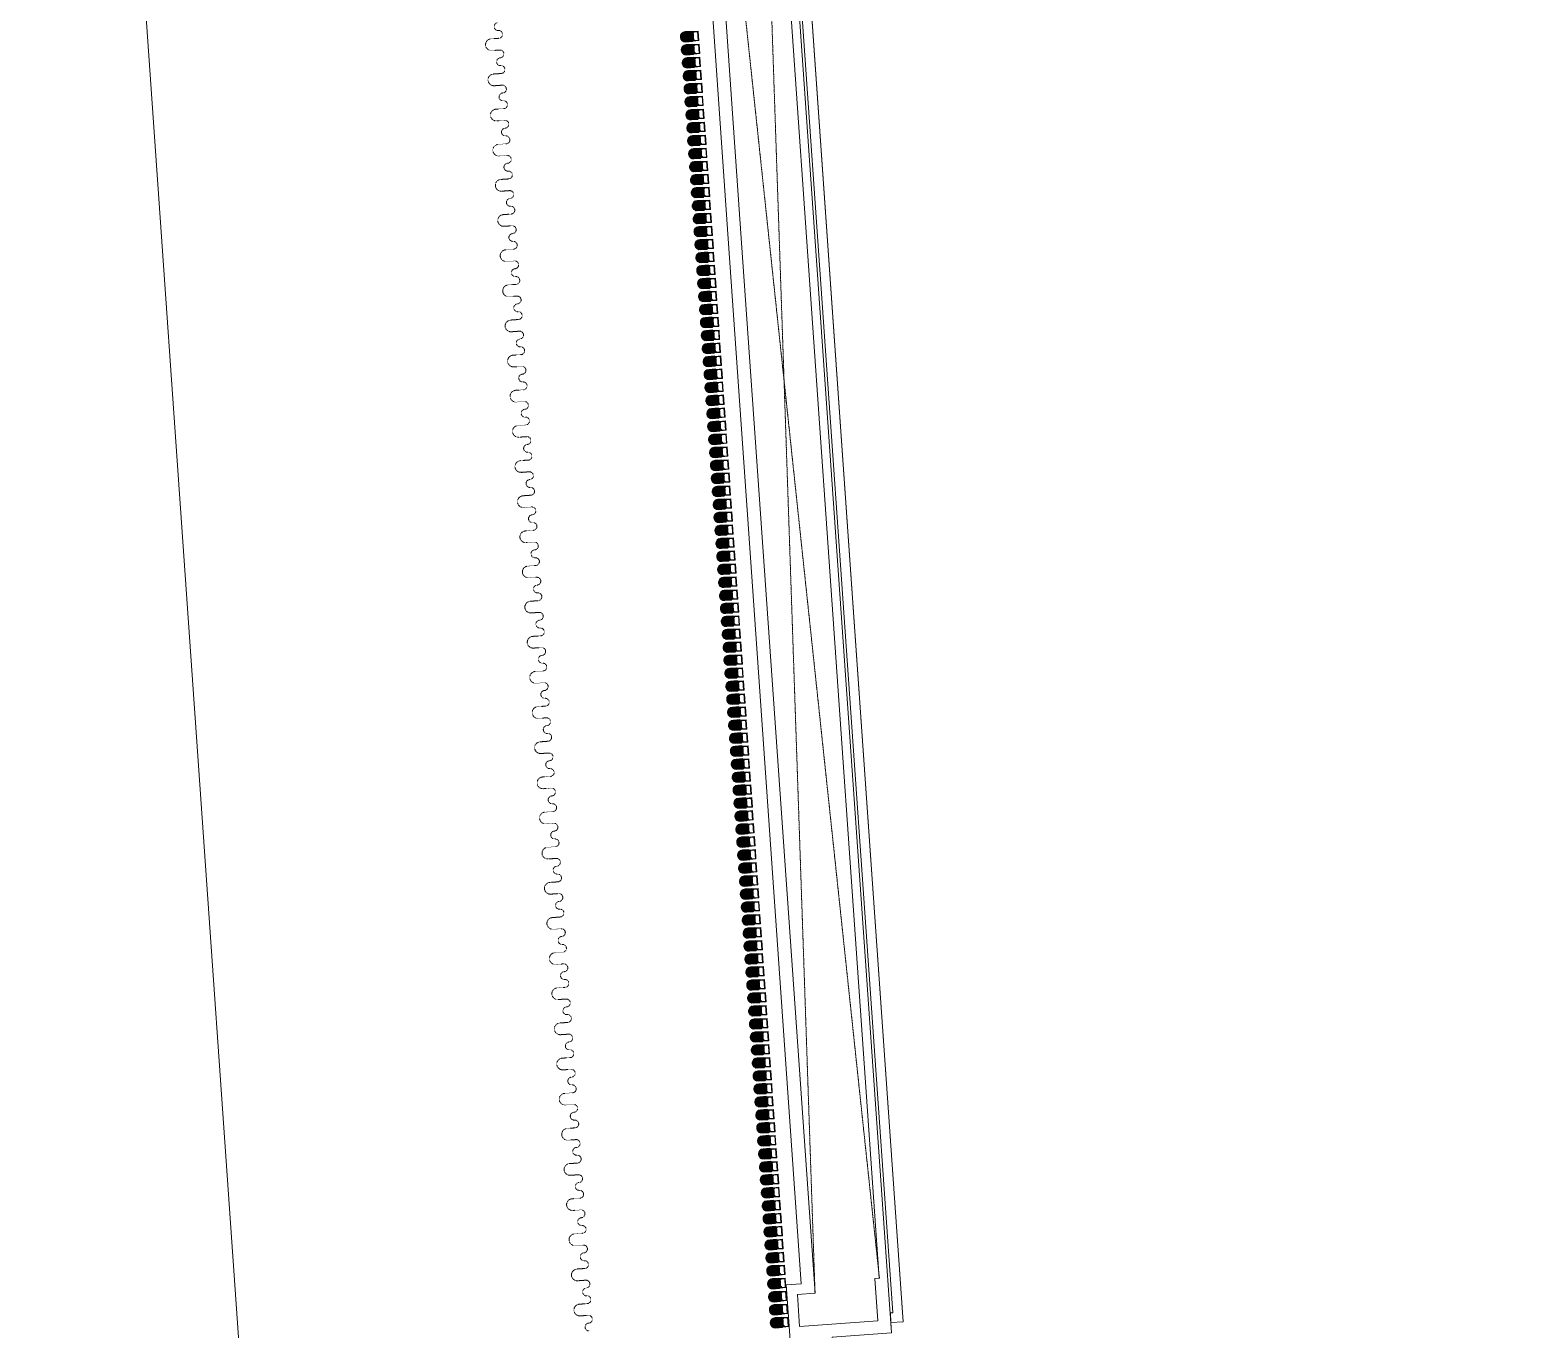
# Model space of a CAD drawing. Header units: millimetres. Extents: x 306 to 836129804, y -168137 to 818603917.
# Drawn here: x 833794731 to 833823427, y 817994420 to 818019308 of the extents above; entities that cross this region are included whole.
import ezdxf

# ---------------------------------------------------------------- set-up
doc = ezdxf.new("R2010")
doc.units = ezdxf.units.MM
doc.header["$LTSCALE"] = 3
doc.linetypes.add('Overhead', pattern=[1.8, 1.2, -0.6])
doc.linetypes.add('SMALL DASH', pattern=[1.06, 0.53, -0.53])
for name, color, linetype, lineweight in [('A-010-M_LINE', 251, 'Continuous', 13), ('A-200-M_WALL_INT', 251, 'Continuous', 13), ('A-214-M_CURT_WALL', 251, 'Continuous', 13), ('A-810-M_ROOMS', 251, 'Continuous', 13), ('Z-060-M_DETAIL', 253, 'Continuous', 5), ('Z-060-M_LINE_MEDIUM', 253, 'Continuous', 9)]:
    doc.layers.add(name, color=color, linetype=linetype, lineweight=lineweight)
doc.layers.add('UAJ-00XREF', color=7, linetype='Continuous')

# ---------------------------------------------------------------- blocks, each defined once
blk = doc.blocks.new('Circular Mullion - ARC_225mm CONCRETE MULLION-26075596-0300')
at = {"layer": 'A-214-M_CURT_WALL'}
blk.add_hatch(color=256, dxfattribs=at).paths.add_polyline_path([(100, -125), (100, 0), (-100, 0), (-100, -125), (-95, -156), (-87, -175), (-71, -196), (-50, -212), (-26, -222), (0, -225), (26, -222), (50, -212), (74, -192), (87, -175), (97, -151)], flags=0)
at = {"layer": 'Z-060-M_DETAIL'}
for p, q in [((-90, 12), (-90, 122)), ((-90, 122), (90, 122)), ((-90, 110), (90, 110)), ((-90, 24), (90, 24)), ((90, 12), (-90, 12)), ((-78, 110), (-78, 24)), ((-65, 35), (-75, 35)), ((-75, 35), (-75, 0)), ((-75, 0), (-75, -10)), ((75, 0), (-75, 0)), ((-75, 0), (-65, 0)), ((-65, 0), (-65, 35)), ((-5, 0), (-5, -125)), ((5, -125), (5, 0)), ((65, 35), (75, 35)), ((65, 0), (65, 35)), ((75, 0), (65, 0)), ((75, 35), (75, 0)), ((75, -10), (75, 0)), ((78, 110), (78, 24)), ((90, 122), (90, 12)), ((-75, -10), (75, -10)), ((-5, -125), (5, -125))]:
    blk.add_line(p, q, dxfattribs=at)
at = {"layer": 'Z-060-M_LINE_MEDIUM'}
for p, q in [((100, 0), (-100, 0)), ((100, -125), (100, 0)), ((-100, 0), (-100, -125))]:
    blk.add_line(p, q, dxfattribs=at)
blk.add_arc((0, -125), 100, 180, 0, dxfattribs=at)
blk = doc.blocks.new('Circular Mullion - CONCRETE TUBES 225mm-18407253-0300')
at = {"layer": 'A-214-M_CURT_WALL', "lineweight": 9}
for start, end in [(156.6454, 162.023), (137.977, 143.3546), (96.6454, 102.023), (77.977, 83.3546), (36.6454, 42.023), (17.977, 23.3546)]:
    blk.add_arc((0, 125), 100, start, end, dxfattribs=at)
blk = doc.blocks.new('Circular Mullion - CONCRETE TUBES 225mm-V227-0300')
at = {"layer": 'A-214-M_CURT_WALL', "lineweight": 9}
for start, end in [(156.6454, 162.023), (137.977, 143.3546), (96.6454, 102.023), (77.977, 83.3546), (36.6454, 42.023), (17.977, 22.9156)]:
    blk.add_arc((0, 125), 100, start, end, dxfattribs=at)
blk = doc.blocks.new('Circular Mullion - CONCRETE TUBES 225mm-V228-0300')
at = {"layer": 'A-214-M_CURT_WALL', "lineweight": 9}
for start, end in [(156.6454, 162.023), (137.977, 143.3546), (96.6454, 102.023), (77.977, 82.3616), (36.6454, 42.023), (17.977, 23.3546)]:
    blk.add_arc((0, 125), 100, start, end, dxfattribs=at)
blk = doc.blocks.new('3A35X-MAGP-P-MP-00')
at = {"layer": 'A-010-M_LINE'}
blk.add_line((834374483, 818051418), (834382129, 817942064), dxfattribs=at)
at = {"layer": 'A-010-M_LINE', "linetype": 'Overhead'}
for p, q in [((834390756, 817995387), (834387089, 818029916)), ((834388342, 818029878), (834389522, 817995106))]:
    blk.add_line(p, q, dxfattribs=at)
at = {"layer": 'A-010-M_LINE', "linetype": 'SMALL DASH'}
for p, q in [((834383466, 818019148), (834383314, 818019137)), ((834383482, 818018923), (834383329, 818018913)), ((834383513, 818018474), (834383361, 818018464)), ((834383529, 818018250), (834383376, 818018239)), ((834383560, 818017801), (834383408, 818017790)), ((834383576, 818017577), (834383424, 818017566)), ((834383607, 818017128), (834383455, 818017117)), ((834383623, 818016903), (834383471, 818016893)), ((834383654, 818016454), (834383502, 818016444)), ((834383670, 818016230), (834383518, 818016219)), ((834383701, 818015781), (834383549, 818015770)), ((834383717, 818015557), (834383565, 818015546)), ((834383748, 818015108), (834383596, 818015097)), ((834383764, 818014883), (834383612, 818014873)), ((834383795, 818014434), (834383643, 818014424)), ((834383811, 818014210), (834383659, 818014199)), ((834383842, 818013761), (834383690, 818013750)), ((834383858, 818013537), (834383706, 818013526)), ((834383889, 818013088), (834383737, 818013077)), ((834383905, 818012863), (834383753, 818012853)), ((834383937, 818012414), (834383784, 818012404)), ((834383952, 818012190), (834383800, 818012179)), ((834383984, 818011741), (834383832, 818011730)), ((834383999, 818011516), (834383847, 818011506)), ((834384031, 818011068), (834383879, 818011057)), ((834384046, 818010843), (834383894, 818010832)), ((834384078, 818010394), (834383926, 818010384)), ((834384093, 818010170), (834383941, 818010159)), ((834384125, 818009721), (834383973, 818009710)), ((834384141, 818009496), (834383988, 818009486)), ((834384172, 818009047), (834384020, 818009037)), ((834384188, 818008823), (834384035, 818008812)), ((834384219, 818008374), (834384067, 818008363)), ((834384235, 818008150), (834384083, 818008139)), ((834384266, 818007701), (834384114, 818007690)), ((834384282, 818007476), (834384130, 818007466)), ((834384313, 818007027), (834384161, 818007017)), ((834384329, 818006803), (834384177, 818006792)), ((834384360, 818006354), (834384208, 818006343)), ((834384376, 818006130), (834384224, 818006119)), ((834384407, 818005681), (834384255, 818005670)), ((834384423, 818005456), (834384271, 818005446)), ((834384454, 818005007), (834384302, 818004997)), ((834384470, 818004783), (834384318, 818004772)), ((834384501, 818004334), (834384349, 818004323)), ((834384517, 818004110), (834384365, 818004099)), ((834384549, 818003661), (834384396, 818003650)), ((834384564, 818003436), (834384412, 818003426)), ((834384596, 818002987), (834384443, 818002977)), ((834384611, 818002763), (834384459, 818002752)), ((834384643, 818002314), (834384491, 818002303)), ((834384658, 818002089), (834384506, 818002079)), ((834384690, 818001641), (834384538, 818001630)), ((834384705, 818001416), (834384553, 818001405)), ((834384737, 818000967), (834384585, 818000957)), ((834384752, 818000743), (834384600, 818000732)), ((834384784, 818000294), (834384632, 818000283)), ((834384800, 818000069), (834384647, 818000059)), ((834384831, 817999620), (834384679, 817999610)), ((834384847, 817999396), (834384695, 817999385)), ((834384878, 817998947), (834384726, 817998936)), ((834384894, 817998723), (834384742, 817998712)), ((834384925, 817998274), (834384773, 817998263)), ((834384941, 817998049), (834384789, 817998039)), ((834384972, 817997600), (834384820, 817997590)), ((834384988, 817997376), (834384836, 817997365)), ((834385019, 817996927), (834384867, 817996916)), ((834385035, 817996703), (834384883, 817996692)), ((834385066, 817996254), (834384914, 817996243)), ((834385082, 817996029), (834384930, 817996019)), ((834385113, 817995580), (834384961, 817995570)), ((834385129, 817995356), (834384977, 817995345)), ((834385160, 817994907), (834385008, 817994896)), ((834385176, 817994683), (834385024, 817994672))]:
    blk.add_line(p, q, dxfattribs=at)
for centre, radius, start, end in [((834383450, 818019372), 75, 93.9989, 273.9989), ((834383461, 818019223), 75, 273.9989, 93.9989), ((834383461, 818019223), 75, 273.9989, 93.9989), ((834383322, 818019025), 112, 93.9989, 273.9989), ((834383497, 818018699), 75, 93.9989, 273.9989), ((834383487, 818018849), 75, 273.9989, 93.9989), ((834383369, 818018352), 112, 93.9989, 273.9989), ((834383508, 818018549), 75, 273.9989, 93.9989), ((834383508, 818018549), 75, 273.9989, 93.9989), ((834383544, 818018026), 75, 93.9989, 273.9989), ((834383534, 818018175), 75, 273.9989, 93.9989), ((834383555, 818017876), 75, 273.9989, 93.9989), ((834383555, 818017876), 75, 273.9989, 93.9989), ((834383416, 818017678), 112, 93.9989, 273.9989), ((834383581, 818017502), 75, 273.9989, 93.9989), ((834383591, 818017352), 75, 93.9989, 273.9989), ((834383602, 818017203), 75, 273.9989, 93.9989), ((834383602, 818017203), 75, 273.9989, 93.9989), ((834383463, 818017005), 112, 93.9989, 273.9989), ((834383638, 818016679), 75, 93.9989, 273.9989), ((834383628, 818016828), 75, 273.9989, 93.9989), ((834383510, 818016332), 112, 93.9989, 273.9989), ((834383649, 818016529), 75, 273.9989, 93.9989), ((834383649, 818016529), 75, 273.9989, 93.9989), ((834383675, 818016155), 75, 273.9989, 93.9989), ((834383686, 818016005), 75, 93.9989, 273.9989), ((834383696, 818015856), 75, 273.9989, 93.9989), ((834383696, 818015856), 75, 273.9989, 93.9989), ((834383557, 818015658), 112, 93.9989, 273.9989), ((834383722, 818015482), 75, 273.9989, 93.9989), ((834383733, 818015332), 75, 93.9989, 273.9989), ((834383743, 818015183), 75, 273.9989, 93.9989), ((834383743, 818015183), 75, 273.9989, 93.9989), ((834383604, 818014985), 112, 93.9989, 273.9989), ((834383780, 818014659), 75, 93.9989, 273.9989), ((834383769, 818014808), 75, 273.9989, 93.9989), ((834383651, 818014311), 112, 93.9989, 273.9989), ((834383790, 818014509), 75, 273.9989, 93.9989), ((834383790, 818014509), 75, 273.9989, 93.9989), ((834383816, 818014135), 75, 273.9989, 93.9989), ((834383827, 818013985), 75, 93.9989, 273.9989), ((834383837, 818013836), 75, 273.9989, 93.9989), ((834383837, 818013836), 75, 273.9989, 93.9989), ((834383698, 818013638), 112, 93.9989, 273.9989), ((834383863, 818013462), 75, 273.9989, 93.9989), ((834383874, 818013312), 75, 93.9989, 273.9989), ((834383884, 818013162), 75, 273.9989, 93.9989), ((834383884, 818013162), 75, 273.9989, 93.9989), ((834383745, 818012965), 112, 93.9989, 273.9989), ((834383921, 818012639), 75, 93.9989, 273.9989), ((834383910, 818012788), 75, 273.9989, 93.9989), ((834383792, 818012291), 112, 93.9989, 273.9989), ((834383931, 818012489), 75, 273.9989, 93.9989), ((834383931, 818012489), 75, 273.9989, 93.9989), ((834383957, 818012115), 75, 273.9989, 93.9989), ((834383968, 818011965), 75, 93.9989, 273.9989), ((834383978, 818011816), 75, 273.9989, 93.9989), ((834383978, 818011816), 75, 273.9989, 93.9989), ((834383839, 818011618), 112, 93.9989, 273.9989), ((834384005, 818011442), 75, 273.9989, 93.9989), ((834384015, 818011292), 75, 93.9989, 273.9989), ((834384025, 818011142), 75, 273.9989, 93.9989), ((834384025, 818011142), 75, 273.9989, 93.9989), ((834383886, 818010945), 112, 93.9989, 273.9989), ((834384062, 818010619), 75, 93.9989, 273.9989), ((834384052, 818010768), 75, 273.9989, 93.9989), ((834383933, 818010271), 112, 93.9989, 273.9989), ((834384073, 818010469), 75, 273.9989, 93.9989), ((834384073, 818010469), 75, 273.9989, 93.9989), ((834384099, 818010095), 75, 273.9989, 93.9989), ((834384109, 818009945), 75, 93.9989, 273.9989), ((834384120, 818009796), 75, 273.9989, 93.9989), ((834384120, 818009796), 75, 273.9989, 93.9989), ((834383981, 818009598), 112, 93.9989, 273.9989), ((834384146, 818009422), 75, 273.9989, 93.9989), ((834384156, 818009272), 75, 93.9989, 273.9989), ((834384028, 818008925), 112, 93.9989, 273.9989), ((834384167, 818009122), 75, 273.9989, 93.9989), ((834384167, 818009122), 75, 273.9989, 93.9989), ((834384203, 818008599), 75, 93.9989, 273.9989), ((834384193, 818008748), 75, 273.9989, 93.9989), ((834384075, 818008251), 112, 93.9989, 273.9989), ((834384214, 818008449), 75, 273.9989, 93.9989), ((834384214, 818008449), 75, 273.9989, 93.9989), ((834384240, 818008075), 75, 273.9989, 93.9989), ((834384250, 818007925), 75, 93.9989, 273.9989), ((834384261, 818007776), 75, 273.9989, 93.9989), ((834384261, 818007776), 75, 273.9989, 93.9989), ((834384122, 818007578), 112, 93.9989, 273.9989), ((834384297, 818007252), 75, 93.9989, 273.9989), ((834384287, 818007401), 75, 273.9989, 93.9989), ((834384169, 818006905), 112, 93.9989, 273.9989), ((834384308, 818007102), 75, 273.9989, 93.9989), ((834384308, 818007102), 75, 273.9989, 93.9989), ((834384345, 818006579), 75, 93.9989, 273.9989), ((834384334, 818006728), 75, 273.9989, 93.9989), ((834384216, 818006231), 112, 93.9989, 273.9989), ((834384355, 818006429), 75, 273.9989, 93.9989), ((834384355, 818006429), 75, 273.9989, 93.9989), ((834384381, 818006055), 75, 273.9989, 93.9989), ((834384392, 818005905), 75, 93.9989, 273.9989), ((834384402, 818005756), 75, 273.9989, 93.9989), ((834384402, 818005756), 75, 273.9989, 93.9989), ((834384263, 818005558), 112, 93.9989, 273.9989), ((834384439, 818005232), 75, 93.9989, 273.9989), ((834384428, 818005381), 75, 273.9989, 93.9989), ((834384310, 818004884), 112, 93.9989, 273.9989), ((834384449, 818005082), 75, 273.9989, 93.9989), ((834384449, 818005082), 75, 273.9989, 93.9989), ((834384486, 818004558), 75, 93.9989, 273.9989), ((834384475, 818004708), 75, 273.9989, 93.9989), ((834384496, 818004409), 75, 273.9989, 93.9989), ((834384496, 818004409), 75, 273.9989, 93.9989), ((834384357, 818004211), 112, 93.9989, 273.9989), ((834384522, 818004035), 75, 273.9989, 93.9989), ((834384533, 818003885), 75, 93.9989, 273.9989), ((834384543, 818003735), 75, 273.9989, 93.9989), ((834384543, 818003735), 75, 273.9989, 93.9989), ((834384404, 818003538), 112, 93.9989, 273.9989), ((834384580, 818003212), 75, 93.9989, 273.9989), ((834384569, 818003361), 75, 273.9989, 93.9989), ((834384451, 818002864), 112, 93.9989, 273.9989), ((834384590, 818003062), 75, 273.9989, 93.9989), ((834384590, 818003062), 75, 273.9989, 93.9989), ((834384627, 818002538), 75, 93.9989, 273.9989), ((834384616, 818002688), 75, 273.9989, 93.9989), ((834384637, 818002389), 75, 273.9989, 93.9989), ((834384637, 818002389), 75, 273.9989, 93.9989), ((834384498, 818002191), 112, 93.9989, 273.9989), ((834384664, 818002015), 75, 273.9989, 93.9989), ((834384674, 818001865), 75, 93.9989, 273.9989), ((834384684, 818001715), 75, 273.9989, 93.9989), ((834384684, 818001715), 75, 273.9989, 93.9989), ((834384545, 818001518), 112, 93.9989, 273.9989), ((834384721, 818001192), 75, 93.9989, 273.9989), ((834384711, 818001341), 75, 273.9989, 93.9989), ((834384593, 818000844), 112, 93.9989, 273.9989), ((834384732, 818001042), 75, 273.9989, 93.9989), ((834384732, 818001042), 75, 273.9989, 93.9989), ((834384758, 818000668), 75, 273.9989, 93.9989), ((834384768, 818000518), 75, 93.9989, 273.9989), ((834384779, 818000369), 75, 273.9989, 93.9989), ((834384779, 818000369), 75, 273.9989, 93.9989), ((834384640, 818000171), 112, 93.9989, 273.9989), ((834384805, 817999995), 75, 273.9989, 93.9989), ((834384815, 817999845), 75, 93.9989, 273.9989), ((834384826, 817999695), 75, 273.9989, 93.9989), ((834384826, 817999695), 75, 273.9989, 93.9989), ((834384687, 817999498), 112, 93.9989, 273.9989), ((834384862, 817999172), 75, 93.9989, 273.9989), ((834384852, 817999321), 75, 273.9989, 93.9989), ((834384734, 817998824), 112, 93.9989, 273.9989), ((834384873, 817999022), 75, 273.9989, 93.9989), ((834384873, 817999022), 75, 273.9989, 93.9989), ((834384899, 817998648), 75, 273.9989, 93.9989), ((834384909, 817998498), 75, 93.9989, 273.9989), ((834384920, 817998349), 75, 273.9989, 93.9989), ((834384920, 817998349), 75, 273.9989, 93.9989), ((834384781, 817998151), 112, 93.9989, 273.9989), ((834384946, 817997974), 75, 273.9989, 93.9989), ((834384956, 817997825), 75, 93.9989, 273.9989), ((834384967, 817997675), 75, 273.9989, 93.9989), ((834384967, 817997675), 75, 273.9989, 93.9989), ((834384828, 817997478), 112, 93.9989, 273.9989), ((834385004, 817997152), 75, 93.9989, 273.9989), ((834384993, 817997301), 75, 273.9989, 93.9989), ((834384875, 817996804), 112, 93.9989, 273.9989), ((834385014, 817997002), 75, 273.9989, 93.9989), ((834385014, 817997002), 75, 273.9989, 93.9989), ((834385040, 817996628), 75, 273.9989, 93.9989), ((834385051, 817996478), 75, 93.9989, 273.9989), ((834385061, 817996329), 75, 273.9989, 93.9989), ((834385061, 817996329), 75, 273.9989, 93.9989), ((834384922, 817996131), 112, 93.9989, 273.9989), ((834385087, 817995954), 75, 273.9989, 93.9989), ((834385098, 817995805), 75, 93.9989, 273.9989), ((834385108, 817995655), 75, 273.9989, 93.9989), ((834385108, 817995655), 75, 273.9989, 93.9989), ((834384969, 817995457), 112, 93.9989, 273.9989), ((834385145, 817995131), 75, 93.9989, 273.9989), ((834385134, 817995281), 75, 273.9989, 93.9989), ((834385016, 817994784), 112, 93.9989, 273.9989), ((834385155, 817994982), 75, 273.9989, 93.9989), ((834385155, 817994982), 75, 273.9989, 93.9989), ((834385181, 817994608), 75, 273.9989, 93.9989), ((834385192, 817994458), 75, 93.9989, 273.9989)]:
    blk.add_arc(centre, radius, start, end, dxfattribs=at)
at = {"layer": 'A-200-M_WALL_INT'}
for p, q in [((834388462, 818030493), (834390989, 817994345)), ((834391012, 817994732), (834388512, 818030497)), ((834388683, 818030694), (834391209, 817994560)), ((834387089, 818029916), (834388128, 818015047)), ((834390753, 817995393), (834388342, 818029878)), ((834387879, 818015030), (834386853, 818029699)), ((834388241, 818009843), (834387879, 818015030)), ((834388128, 818015047), (834388491, 818009860)), ((834389259, 817995288), (834388241, 818009843)), ((834388491, 818009860), (834389522, 817995106)), ((834388970, 817995268), (834389259, 817995288)), ((834389044, 817994209), (834388970, 817995268)), ((834390665, 817995387), (834390753, 817995393)), ((834390722, 817994577), (834390665, 817995387)), ((834389522, 817995106), (834389183, 817995082)), ((834389183, 817995082), (834389226, 817994472)), ((834389226, 817994472), (834390722, 817994577)), ((834390965, 817994729), (834391012, 817994732)), ((834390965, 817994729), (834390977, 817994544)), ((834391209, 817994560), (834390977, 817994544))]:
    blk.add_line(p, q, dxfattribs=at)
at = {"layer": 'A-810-M_ROOMS', "flags": 128}
blk.add_lwpolyline([(834388683, 818030694), (834391209, 817994560), (834390975, 817994544), (834390989, 817994345), (834389852, 817994265), (834389935, 817993068), (834391307, 817993164), (834391294, 817993348), (834391494, 817993362), (834402691, 817994145), (834404841, 817994295)], dxfattribs=at)
at = {"layer": 'A-214-M_CURT_WALL', "rotation": 273.9989085257714}
for p in [(834387167, 818019185), (834387185, 818018936), (834387202, 818018687), (834387219, 818018439), (834387237, 818018190), (834387254, 818017941), (834387272, 818017692), (834387289, 818017443), (834387306, 818017194), (834387324, 818016945), (834387341, 818016697), (834387359, 818016448), (834387376, 818016199), (834387393, 818015950), (834387411, 818015701), (834387428, 818015452), (834387446, 818015203), (834387463, 818014955), (834387480, 818014706), (834387498, 818014457), (834387515, 818014208), (834387533, 818013959), (834387550, 818013710), (834387567, 818013461), (834387585, 818013213), (834387602, 818012964), (834387620, 818012715), (834387637, 818012466), (834387654, 818012217), (834387672, 818011968), (834387689, 818011719), (834387707, 818011471), (834387724, 818011222), (834387741, 818010973), (834387759, 818010724), (834387776, 818010475), (834387794, 818010226), (834387811, 818009977), (834387828, 818009729), (834387846, 818009480), (834387863, 818009231), (834387881, 818008982), (834387898, 818008733), (834387915, 818008484), (834387933, 818008235), (834387950, 818007986), (834387968, 818007738), (834387985, 818007489), (834388002, 818007240), (834388020, 818006991), (834388037, 818006742), (834388054, 818006493), (834388072, 818006244), (834388089, 818005996), (834388107, 818005747), (834388124, 818005498), (834388141, 818005249), (834388159, 818005000), (834388176, 818004751), (834388194, 818004502), (834388211, 818004254), (834388228, 818004005), (834388246, 818003756), (834388263, 818003507), (834388281, 818003258), (834388298, 818003009), (834388315, 818002760), (834388333, 818002512), (834388350, 818002263), (834388368, 818002014), (834388385, 818001765), (834388402, 818001516), (834388420, 818001267), (834388437, 818001018), (834388455, 818000770), (834388472, 818000521), (834388489, 818000272), (834388507, 818000023), (834388524, 817999774), (834388542, 817999525), (834388559, 817999276), (834388576, 817999028), (834388594, 817998779), (834388611, 817998530), (834388629, 817998281), (834388646, 817998032), (834388663, 817997783), (834388681, 817997534), (834388698, 817997286), (834388716, 817997037), (834388733, 817996788), (834388750, 817996539), (834388768, 817996290), (834388785, 817996041), (834388803, 817995792), (834388820, 817995544), (834388837, 817995295), (834388855, 817995046), (834388872, 817994797), (834388890, 817994548)]:
    blk.add_blockref('Circular Mullion - ARC_225mm CONCRETE MULLION-26075596-0300', p, dxfattribs=at)
at = {"layer": 'Z-060-M_DETAIL', "extrusion": (0, 0, -1), "rotation": 266.0010914742286}
for name, p in [('Circular Mullion - CONCRETE TUBES 225mm-18407253-0300', (-834387167, 818019185)), ('Circular Mullion - CONCRETE TUBES 225mm-18407253-0300', (-834387185, 818018936)), ('Circular Mullion - CONCRETE TUBES 225mm-18407253-0300', (-834387202, 818018687)), ('Circular Mullion - CONCRETE TUBES 225mm-18407253-0300', (-834387219, 818018439)), ('Circular Mullion - CONCRETE TUBES 225mm-18407253-0300', (-834387237, 818018190)), ('Circular Mullion - CONCRETE TUBES 225mm-18407253-0300', (-834387254, 818017941)), ('Circular Mullion - CONCRETE TUBES 225mm-18407253-0300', (-834387272, 818017692)), ('Circular Mullion - CONCRETE TUBES 225mm-18407253-0300', (-834387289, 818017443)), ('Circular Mullion - CONCRETE TUBES 225mm-18407253-0300', (-834387306, 818017194)), ('Circular Mullion - CONCRETE TUBES 225mm-18407253-0300', (-834387324, 818016945)), ('Circular Mullion - CONCRETE TUBES 225mm-18407253-0300', (-834387341, 818016697)), ('Circular Mullion - CONCRETE TUBES 225mm-18407253-0300', (-834387359, 818016448)), ('Circular Mullion - CONCRETE TUBES 225mm-18407253-0300', (-834387376, 818016199)), ('Circular Mullion - CONCRETE TUBES 225mm-18407253-0300', (-834387393, 818015950)), ('Circular Mullion - CONCRETE TUBES 225mm-18407253-0300', (-834387411, 818015701)), ('Circular Mullion - CONCRETE TUBES 225mm-18407253-0300', (-834387428, 818015452)), ('Circular Mullion - CONCRETE TUBES 225mm-18407253-0300', (-834387446, 818015203)), ('Circular Mullion - CONCRETE TUBES 225mm-18407253-0300', (-834387463, 818014955)), ('Circular Mullion - CONCRETE TUBES 225mm-18407253-0300', (-834387480, 818014706)), ('Circular Mullion - CONCRETE TUBES 225mm-18407253-0300', (-834387498, 818014457)), ('Circular Mullion - CONCRETE TUBES 225mm-18407253-0300', (-834387515, 818014208)), ('Circular Mullion - CONCRETE TUBES 225mm-18407253-0300', (-834387533, 818013959)), ('Circular Mullion - CONCRETE TUBES 225mm-18407253-0300', (-834387550, 818013710)), ('Circular Mullion - CONCRETE TUBES 225mm-18407253-0300', (-834387567, 818013461)), ('Circular Mullion - CONCRETE TUBES 225mm-18407253-0300', (-834387585, 818013213)), ('Circular Mullion - CONCRETE TUBES 225mm-18407253-0300', (-834387602, 818012964)), ('Circular Mullion - CONCRETE TUBES 225mm-18407253-0300', (-834387620, 818012715)), ('Circular Mullion - CONCRETE TUBES 225mm-18407253-0300', (-834387637, 818012466)), ('Circular Mullion - CONCRETE TUBES 225mm-18407253-0300', (-834387654, 818012217)), ('Circular Mullion - CONCRETE TUBES 225mm-18407253-0300', (-834387672, 818011968)), ('Circular Mullion - CONCRETE TUBES 225mm-18407253-0300', (-834387689, 818011719)), ('Circular Mullion - CONCRETE TUBES 225mm-18407253-0300', (-834387707, 818011471)), ('Circular Mullion - CONCRETE TUBES 225mm-18407253-0300', (-834387724, 818011222)), ('Circular Mullion - CONCRETE TUBES 225mm-18407253-0300', (-834387741, 818010973)), ('Circular Mullion - CONCRETE TUBES 225mm-18407253-0300', (-834387759, 818010724)), ('Circular Mullion - CONCRETE TUBES 225mm-18407253-0300', (-834387776, 818010475)), ('Circular Mullion - CONCRETE TUBES 225mm-18407253-0300', (-834387794, 818010226)), ('Circular Mullion - CONCRETE TUBES 225mm-18407253-0300', (-834387811, 818009977)), ('Circular Mullion - CONCRETE TUBES 225mm-18407253-0300', (-834387828, 818009729)), ('Circular Mullion - CONCRETE TUBES 225mm-18407253-0300', (-834387846, 818009480)), ('Circular Mullion - CONCRETE TUBES 225mm-18407253-0300', (-834387863, 818009231)), ('Circular Mullion - CONCRETE TUBES 225mm-18407253-0300', (-834387881, 818008982)), ('Circular Mullion - CONCRETE TUBES 225mm-18407253-0300', (-834387898, 818008733)), ('Circular Mullion - CONCRETE TUBES 225mm-18407253-0300', (-834387915, 818008484)), ('Circular Mullion - CONCRETE TUBES 225mm-18407253-0300', (-834387933, 818008235)), ('Circular Mullion - CONCRETE TUBES 225mm-18407253-0300', (-834387950, 818007986)), ('Circular Mullion - CONCRETE TUBES 225mm-18407253-0300', (-834387968, 818007738)), ('Circular Mullion - CONCRETE TUBES 225mm-18407253-0300', (-834387985, 818007489)), ('Circular Mullion - CONCRETE TUBES 225mm-18407253-0300', (-834388002, 818007240)), ('Circular Mullion - CONCRETE TUBES 225mm-18407253-0300', (-834388020, 818006991)), ('Circular Mullion - CONCRETE TUBES 225mm-18407253-0300', (-834388037, 818006742)), ('Circular Mullion - CONCRETE TUBES 225mm-18407253-0300', (-834388054, 818006493)), ('Circular Mullion - CONCRETE TUBES 225mm-18407253-0300', (-834388072, 818006244)), ('Circular Mullion - CONCRETE TUBES 225mm-18407253-0300', (-834388089, 818005996)), ('Circular Mullion - CONCRETE TUBES 225mm-18407253-0300', (-834388107, 818005747)), ('Circular Mullion - CONCRETE TUBES 225mm-18407253-0300', (-834388124, 818005498)), ('Circular Mullion - CONCRETE TUBES 225mm-18407253-0300', (-834388141, 818005249)), ('Circular Mullion - CONCRETE TUBES 225mm-18407253-0300', (-834388159, 818005000)), ('Circular Mullion - CONCRETE TUBES 225mm-18407253-0300', (-834388176, 818004751)), ('Circular Mullion - CONCRETE TUBES 225mm-18407253-0300', (-834388194, 818004502)), ('Circular Mullion - CONCRETE TUBES 225mm-18407253-0300', (-834388211, 818004254)), ('Circular Mullion - CONCRETE TUBES 225mm-18407253-0300', (-834388228, 818004005)), ('Circular Mullion - CONCRETE TUBES 225mm-18407253-0300', (-834388246, 818003756)), ('Circular Mullion - CONCRETE TUBES 225mm-18407253-0300', (-834388263, 818003507)), ('Circular Mullion - CONCRETE TUBES 225mm-18407253-0300', (-834388281, 818003258)), ('Circular Mullion - CONCRETE TUBES 225mm-18407253-0300', (-834388298, 818003009)), ('Circular Mullion - CONCRETE TUBES 225mm-18407253-0300', (-834388315, 818002760)), ('Circular Mullion - CONCRETE TUBES 225mm-18407253-0300', (-834388333, 818002512)), ('Circular Mullion - CONCRETE TUBES 225mm-18407253-0300', (-834388350, 818002263)), ('Circular Mullion - CONCRETE TUBES 225mm-18407253-0300', (-834388368, 818002014)), ('Circular Mullion - CONCRETE TUBES 225mm-18407253-0300', (-834388385, 818001765)), ('Circular Mullion - CONCRETE TUBES 225mm-18407253-0300', (-834388402, 818001516)), ('Circular Mullion - CONCRETE TUBES 225mm-18407253-0300', (-834388420, 818001267)), ('Circular Mullion - CONCRETE TUBES 225mm-18407253-0300', (-834388437, 818001018)), ('Circular Mullion - CONCRETE TUBES 225mm-18407253-0300', (-834388455, 818000770)), ('Circular Mullion - CONCRETE TUBES 225mm-18407253-0300', (-834388472, 818000521)), ('Circular Mullion - CONCRETE TUBES 225mm-18407253-0300', (-834388489, 818000272)), ('Circular Mullion - CONCRETE TUBES 225mm-V227-0300', (-834388507, 818000023)), ('Circular Mullion - CONCRETE TUBES 225mm-18407253-0300', (-834388524, 817999774)), ('Circular Mullion - CONCRETE TUBES 225mm-18407253-0300', (-834388542, 817999525)), ('Circular Mullion - CONCRETE TUBES 225mm-18407253-0300', (-834388559, 817999276)), ('Circular Mullion - CONCRETE TUBES 225mm-18407253-0300', (-834388576, 817999028)), ('Circular Mullion - CONCRETE TUBES 225mm-V228-0300', (-834388594, 817998779)), ('Circular Mullion - CONCRETE TUBES 225mm-18407253-0300', (-834388611, 817998530)), ('Circular Mullion - CONCRETE TUBES 225mm-18407253-0300', (-834388629, 817998281)), ('Circular Mullion - CONCRETE TUBES 225mm-18407253-0300', (-834388646, 817998032)), ('Circular Mullion - CONCRETE TUBES 225mm-18407253-0300', (-834388663, 817997783)), ('Circular Mullion - CONCRETE TUBES 225mm-18407253-0300', (-834388681, 817997534)), ('Circular Mullion - CONCRETE TUBES 225mm-18407253-0300', (-834388698, 817997286)), ('Circular Mullion - CONCRETE TUBES 225mm-18407253-0300', (-834388716, 817997037)), ('Circular Mullion - CONCRETE TUBES 225mm-18407253-0300', (-834388733, 817996788)), ('Circular Mullion - CONCRETE TUBES 225mm-18407253-0300', (-834388750, 817996539)), ('Circular Mullion - CONCRETE TUBES 225mm-18407253-0300', (-834388768, 817996290)), ('Circular Mullion - CONCRETE TUBES 225mm-18407253-0300', (-834388785, 817996041)), ('Circular Mullion - CONCRETE TUBES 225mm-18407253-0300', (-834388803, 817995792)), ('Circular Mullion - CONCRETE TUBES 225mm-18407253-0300', (-834388820, 817995544)), ('Circular Mullion - CONCRETE TUBES 225mm-18407253-0300', (-834388837, 817995295)), ('Circular Mullion - CONCRETE TUBES 225mm-18407253-0300', (-834388855, 817995046)), ('Circular Mullion - CONCRETE TUBES 225mm-18407253-0300', (-834388872, 817994797)), ('Circular Mullion - CONCRETE TUBES 225mm-18407253-0300', (-834388890, 817994548))]:
    blk.add_blockref(name, p, dxfattribs=at)

msp = doc.modelspace()

# ---------------------------------------------------------------- block references
at = {"layer": 'UAJ-00XREF', "ltscale": 0.5}
msp.add_blockref('3A35X-MAGP-P-MP-00', (-579753, 0), dxfattribs=at)

doc.saveas('drawing.dxf')
